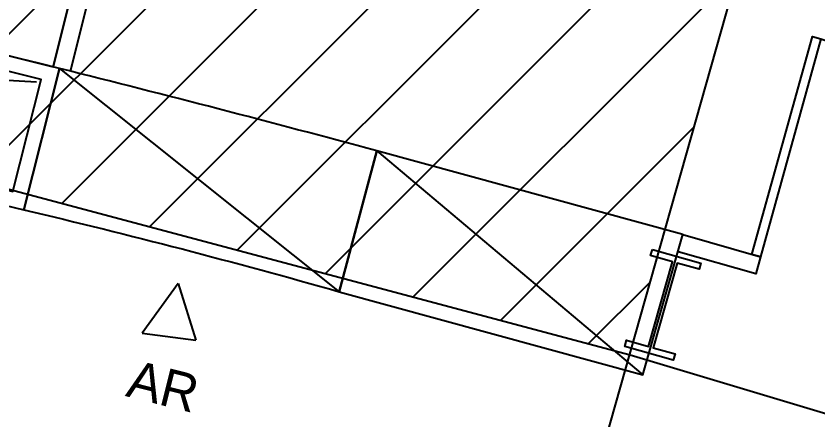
# Model space of a CAD drawing. Header units: millimetres. Extents: x -3 to 87.1, y -29 to 24.
# Drawn here: x 35.313 to 38.5, y 9.955 to 11.561 of the extents above; entities that cross this region are included whole.
import ezdxf

# ---------------------------------------------------------------- set-up
doc = ezdxf.new("R2010")
doc.units = ezdxf.units.MM
doc.linetypes.add('HIDDEN', pattern=[0.375, 0.25, -0.125])
for name, color, linetype in [('AR-AR', 3, 'Continuous'), ('AR-ARC', 2, 'Continuous'), ('AR-ARMÁRIO', 2, 'Continuous'), ('AR-DIV', 2, 'Continuous'), ('AR-EST', 4, 'Continuous'), ('AR-MOB', 2, 'Continuous'), ('AR-POR', 1, 'Continuous'), ('AR-PRJ', 1, 'HIDDEN'), ('MALHA PARA NUMERAÇÃO DE SALAS', 1, 'Continuous')]:
    doc.layers.add(name, color=color, linetype=linetype)
doc.styles.add('1-125', font='stylu.ttf', dxfattribs={"height": 0.2})

# ---------------------------------------------------------------- blocks, each defined once
blk = doc.blocks.new('numeracao de salas anexo2')
at = {"layer": 'MALHA PARA NUMERAÇÃO DE SALAS'}
h = blk.add_hatch(dxfattribs=at)
h.set_pattern_fill('ANSI31', color=256, scale=2.5, style=0)
h.set_pattern_definition([(45, (100.34865, 6.72668), (-0.2209709, 0.2209709), [])])
h.paths.add_polyline_path([(78.9267, -20.5547), (78.0004, -19.7154), (73.4344, -24.7544), (74.3607, -25.5937), (76.2132, -27.2724), (77.8903, -28.792, -0.024814), (81.404, -22.7995), (80.7792, -22.2334)])
h.paths.add_polyline_path([(79.4914, -16.2083), (84.0574, -11.1693), (82.2048, -9.4906), (81.2786, -8.6513), (76.7125, -13.6903)])
h.paths.add_polyline_path([(74.2952, -16.358), (73.369, -15.5186), (71.5164, -13.84), (66.9504, -18.879), (68.8029, -20.5576), (69.7292, -21.397)])
h.paths.add_polyline_path([(73.9337, -11.1723), (78.4997, -6.1333), (76.4235, -4.3092), (75.3579, -3.4294), (71.029, -8.6724), (72.0142, -9.4858)])
h.paths.add_polyline_path([(68.7372, -11.4482), (67.7947, -10.6699), (65.8626, -9.172), (61.779, -14.6093), (63.5462, -15.9794), (64.4083, -16.6912)])
h.paths.add_polyline_path([(62.8755, -7.0457), (61.8654, -6.3574), (59.8039, -5.0433), (56.2372, -10.8329), (58.1228, -12.0348), (59.0467, -12.6644)])
h.paths.add_polyline_path([(56.634, -3.2006), (55.5649, -2.608), (53.3913, -1.4889), (50.3718, -7.5817), (52.3598, -8.6053), (53.3377, -9.1473)])
h.paths.add_polyline_path([(50.0655, 0.0548), (48.9465, 0.5466), (46.6793, 1.4612), (44.2324, -4.8833), (46.3061, -5.7198), (47.3297, -6.1697)])
h.paths.add_polyline_path([(43.2257, 2.6927), (42.0662, 3.0797), (39.7246, 3.782), (39.7228, 3.7825), (37.871, -2.7605), (40.0129, -3.4029), (41.0734, -3.7568)])
h.paths.add_polyline_path([(36.1723, 4.691), (34.9851, 4.9691), (32.586, 5.4539), (31.3415, -1.2312), (33.5334, -1.6741), (34.6219, -1.9291)])
h.paths.add_polyline_path([(28.9666, 6.0419), (27.7546, 6.2008), (25.324, 6.4628), (24.6991, -0.3085), (26.9223, -0.5481), (28.0298, -0.7019)])
h.paths.add_polyline_path([(21.6659, 6.7156), (20.4444, 6.7625), (18, 6.8), (18, 0), (20.2358, -0.0343), (21.3527, -0.0857)])
h.paths.add_polyline_path([(14.25, 6.8), (10.5, 6.8), (10.5, 0), (14.25, 0)])
h.paths.add_polyline_path([(6.75, 6.8), (3, 6.8), (3, 0), (6.75, 0)])
h.paths.add_polyline_path([(10.5, 10.4), (10.5, 17.2), (6.75, 17.2), (6.75, 10.4)])
h.paths.add_polyline_path([(14.25, 10.4), (15.5, 10.4), (18, 10.4), (18, 17.2), (14.25, 17.2)])
h.paths.add_polyline_path([(26.2797, 16.8188), (23.5241, 17.0305), (22.1437, 17.0941), (21.831, 10.3021), (23.1072, 10.2433), (25.6548, 10.0475)])
h.paths.add_polyline_path([(33.2448, 8.9931), (34.4892, 15.6783), (31.7649, 16.1423), (30.3962, 16.3325), (29.4606, 9.598), (30.726, 9.4222)])
h.paths.add_polyline_path([(38.2371, 7.9044), (40.7032, 7.2464), (42.555, 13.7894), (39.8891, 14.5007), (38.5435, 14.8159), (36.9931, 8.1958)])
h.paths.add_polyline_path([(45.577, 5.7028), (47.9747, 4.82), (50.4217, 11.1645), (47.8281, 12.1194), (46.5174, 12.5568), (44.3651, 6.1072)])
h.paths.add_polyline_path([(54.9899, 1.7367), (58.0095, 7.8295), (55.5147, 9.0186), (54.2497, 9.5746), (51.5139, 3.3501), (52.6834, 2.836)])
h.paths.add_polyline_path([(68.0246, -6.2935), (72.1082, -0.8562), (69.8732, 0.7694), (68.7313, 1.5476), (64.9025, -4.0711), (65.9582, -4.7905)])
h.paths.add_polyline_path([(76.5606, -24.8181), (77.711, -24.951), (77.8212, -23.9974), (76.6707, -23.8645)], flags=24)
h.paths.add_polyline_path([(78.7386, -13.5501), (80.2221, -13.7215), (80.3322, -12.7679), (78.8488, -12.5965)], flags=24)
h.paths.add_polyline_path([(69.3105, -18.5022), (70.7606, -18.6697), (70.8708, -17.716), (69.4206, -17.5485)], flags=24)
h.paths.add_polyline_path([(73.3404, -8.3083), (74.7906, -8.4758), (74.9007, -7.5222), (73.4506, -7.3546)], flags=24)
h.paths.add_polyline_path([(64.1798, -13.7228), (65.5967, -13.8865), (65.7069, -12.9328), (64.29, -12.7691)], flags=24)
h.paths.add_polyline_path([(58.3289, -9.6831), (59.6458, -9.8353), (59.756, -8.8816), (58.439, -8.7295)], flags=24)
h.paths.add_polyline_path([(52.4353, -6.0336), (53.7522, -6.1858), (53.8624, -5.2321), (52.5455, -5.08)], flags=24)
h.paths.add_polyline_path([(46.2283, -3.0394), (47.3787, -3.1723), (47.4889, -2.2187), (46.3385, -2.0858)], flags=24)
h.paths.add_polyline_path([(39.6934, -0.6437), (41.1435, -0.8112), (41.2537, 0.1424), (39.8035, 0.31)], flags=24)
h.paths.add_polyline_path([(32.8452, 0.9864), (34.2621, 0.8227), (34.3723, 1.7763), (32.9554, 1.94)], flags=24)
h.paths.add_polyline_path([(26.0913, 2.3261), (27.5415, 2.1586), (27.6516, 3.1122), (26.2015, 3.2798)], flags=24)
h.paths.add_polyline_path([(19.0933, 2.686), (20.5434, 2.5185), (20.6536, 3.4722), (19.2034, 3.6397)], flags=24)
h.paths.add_polyline_path([(11.7477, 2.7289), (12.8982, 2.596), (13.0083, 3.5497), (11.8579, 3.6826)], flags=24)
h.paths.add_polyline_path([(4.0978, 2.7462), (5.548, 2.5787), (5.6582, 3.5323), (4.208, 3.6999)], flags=24)
h.paths.add_polyline_path([(7.8478, 12.9462), (9.298, 12.7787), (9.4082, 13.7323), (7.958, 13.8999)], flags=24)
h.paths.add_polyline_path([(15.3478, 12.9462), (16.798, 12.7787), (16.9082, 13.7323), (15.458, 13.8999)], flags=24)
h.paths.add_polyline_path([(23.0651, 12.5259), (24.5486, 12.3546), (24.6588, 13.3082), (23.1753, 13.4796)], flags=24)
h.paths.add_polyline_path([(31.0926, 11.3351), (32.5428, 11.1676), (32.6529, 12.1212), (31.2028, 12.2888)], flags=24)
h.paths.add_polyline_path([(38.7444, 9.6765), (40.1612, 9.5128), (40.2714, 10.4665), (38.8545, 10.6302)], flags=24)
h.paths.add_polyline_path([(46.2357, 7.2023), (47.6858, 7.0348), (47.796, 7.9884), (46.3459, 8.156)], flags=24)
h.paths.add_polyline_path([(53.3879, 4.1836), (54.7048, 4.0314), (54.815, 4.9851), (53.498, 5.1372)], flags=24)
h.paths.add_polyline_path([(67.1642, -3.6386), (68.4812, -3.7908), (68.5914, -2.8371), (67.2744, -2.685)], flags=24)
blk.add_line((36.945, -6.0322), (43.4808, 17.0605), dxfattribs=at)
blk.add_lwpolyline([(59.4964, -0.6716), (57.2616, 0.5671), (54.9899, 1.7367), (52.6834, 2.836), (50.3443, 3.8642), (47.9747, 4.82), (45.577, 5.7028), (43.1532, 6.5116), (40.7059, 7.2457), (38.2371, 7.9044), (35.7536, 8.4861), (35.7536, 8.4861), (33.2448, 8.9931), (30.726, 9.4222), (28.1952, 9.7737), (25.6548, 10.0475), (23.1072, 10.2433), (20.5548, 10.3608), (18, 10.4), (15.5, 10.4), (13, 10.4), (10.5, 10.4), (0, 10.4)], dxfattribs=at)
blk = doc.blocks.new('A$C009E3A51')
blk.add_blockref('numeracao de salas anexo2', (-3.1565, 0.0083))
blk = doc.blocks.new('portas')
at = {"color": 2}
blk.add_lwpolyline([(-0.07, 0), (0.83, 0), (0.83, 0.035), (-0.07, 0.035)], close=True, dxfattribs=at)
at = {"color": 1, "linetype": 'Continuous'}
blk.add_arc((-0.0706, -0.0013), 0.9014, 2.3072, 90.6978, dxfattribs=at)
blk = doc.blocks.new('SETA')
for p, q in [((727.4646, 142.996), (727.2387, 142.9713)), ((727.4646, 142.996), (727.3526, 142.8069)), ((727.2387, 142.9713), (727.3526, 142.8069))]:
    blk.add_line(p, q)

msp = doc.modelspace()

# ---------------------------------------------------------------- linework, layer by layer
at = {"layer": 'AR-ARMÁRIO', "transparency": 33554687}
for points in [[(32.9964, 11.9357), (32.876, 11.3651, -0.00693), (35.3446, 10.79), (35.4855, 11.3526, 0.007646)], [(32.9964, 11.9357), (32.876, 11.3651, -0.00693), (35.3446, 10.79), (35.4855, 11.3526, 0.007646)], [(36.7472, 11.025, 0.004499), (35.4855, 11.3526), (35.3446, 10.79, -0.011521), (36.5977, 10.4646)]]:
    msp.add_lwpolyline(points, format="xyb", close=True, dxfattribs=at)
at = {"layer": 'AR-ARMÁRIO', "color": 1, "transparency": 33554687}
msp.add_lwpolyline([(33.0427, 11.8642), (32.947, 11.411, -0.006604), (35.3009, 10.8626), (35.4127, 11.309, 0.007286)], format="xyb", close=True, dxfattribs=at)
msp.add_lwpolyline([(33.0427, 11.8642), (32.947, 11.411, -0.006604), (35.3009, 10.8626), (35.4127, 11.309, 0.007286)], format="xyb", close=True, dxfattribs=at)
for points in [[(35.4855, 11.3526), (36.5977, 10.4646)], [(36.7472, 11.025), (37.8049, 10.1342)], [(36.7472, 11.025), (37.8049, 10.1342)]]:
    msp.add_lwpolyline(points, dxfattribs=at)
at = {"layer": 'AR-ARMÁRIO', "transparency": 33554687}
msp.add_lwpolyline([(36.5977, 10.4646), (37.8049, 10.1342), (37.963, 10.6922), (36.7472, 11.025), (36.5977, 10.4646)], dxfattribs=at)
at = {"layer": 'AR-DIV', "transparency": 33554687}
for points in [[(35.4606, 11.356), (35.4606, 11.356), (37.0707, 17.7852)], [(37.1386, 17.7682), (35.5286, 11.3397)], [(37.963, 10.6922), (38.2715, 10.6032), (38.253, 10.5356), (37.945, 10.6232)]]:
    msp.add_lwpolyline(points, dxfattribs=at)
at = {"layer": 'AR-EST', "transparency": 33554687}
msp.add_lwpolyline([(37.8421, 10.6323), (38.0345, 10.5778), (38.0277, 10.5537), (37.9411, 10.5782), (37.8457, 10.2415), (37.9323, 10.217), (37.9255, 10.1929), (37.733, 10.2474), (37.7398, 10.2715), (37.8264, 10.2469), (37.9218, 10.5837), (37.8352, 10.6082), (37.8421, 10.6323)], dxfattribs=at)
msp.add_lwpolyline([(37.8421, 10.6323), (38.0345, 10.5778), (38.0277, 10.5537), (37.9411, 10.5782), (37.8457, 10.2415), (37.9323, 10.217), (37.9255, 10.1929), (37.733, 10.2474), (37.7398, 10.2715), (37.8264, 10.2469), (37.9218, 10.5837), (37.8352, 10.6082), (37.8421, 10.6323)], dxfattribs=at)
at = {"layer": 'AR-MOB', "transparency": 33554687}
msp.add_lwpolyline([(35.6759, 14.3976), (34.9471, 11.4875), (35.4612, 11.3587), (36.1901, 14.2688)], close=True, dxfattribs=at)
at = {"layer": 'AR-PRJ', "color": 1, "transparency": 33554687}
msp.add_line((35.3945, 11.2981), (32.9589, 11.427), dxfattribs=at)
msp.add_line((35.3945, 11.2981), (32.9589, 11.427), dxfattribs=at)

# ---------------------------------------------------------------- block references
at = {"layer": 'AR-AR', "transparency": 33554687, "xscale": 1.074500721242693, "yscale": 1.074500721242693, "zscale": 1.074500721242693, "rotation": 47.77076445547147}
msp.add_blockref('SETA', (-375.624, -671.5601), dxfattribs=at)
at = {"layer": 'AR-POR', "linetype": 'Continuous', "transparency": 33554457, "xscale": -1, "rotation": 254.4909539292249}
msp.add_blockref('portas', (38.2565, 10.6801), dxfattribs=at)
at = {"layer": 'MALHA PARA NUMERAÇÃO DE SALAS', "color": 6, "transparency": 33554687}
msp.add_blockref('A$C009E3A51', (0.2044, 2.9587), dxfattribs=at)

# ---------------------------------------------------------------- texts
at = {"layer": 'AR-ARC', "color": 2, "transparency": 33554687, "style": '1-125'}
msp.add_text('AR', height=0.15, rotation=345.9019, dxfattribs=at).set_placement((35.7447, 10.0503))

doc.saveas('drawing.dxf')
